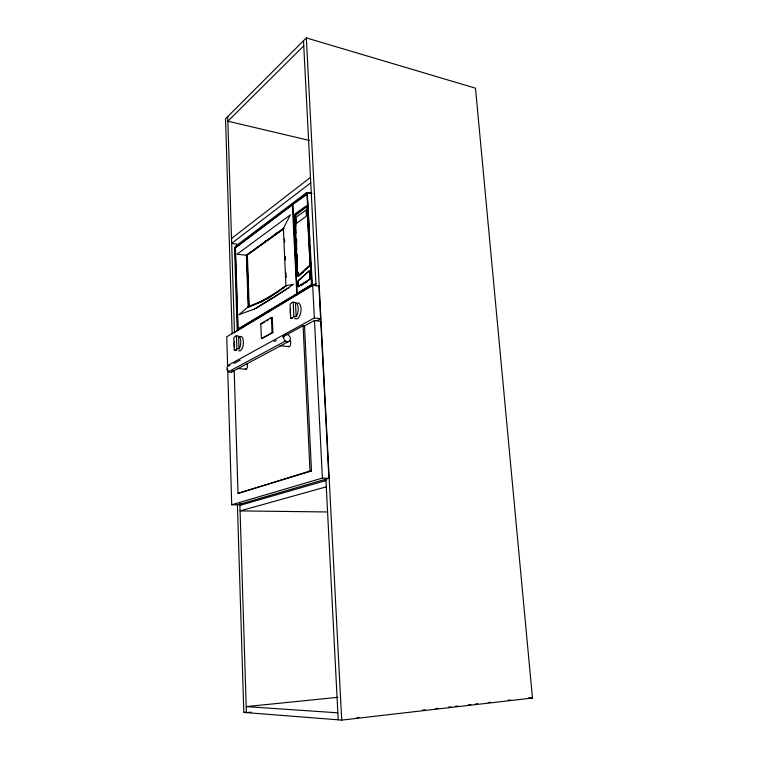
<?xml version="1.0" encoding="UTF-8"?>
<svg xmlns="http://www.w3.org/2000/svg" width="758" height="758" viewBox="0 0 758 758"><rect width="100%" height="100%" fill="white"/><g stroke="black" fill="none" stroke-linecap="round" stroke-linejoin="round"><path stroke-width="1.14" d="M310.259 263.812L309.103 266.456L298.472 276.12L297.155 275.893L294.303 215.575L295.336 213.661L306.526 205.731L307.293 207.152L310.107 263.528L309.634 265.717M292.673 204.669L235.463 247.809L238.088 329.218L296.814 293.867L237.794 329.19L235.179 247.762L292.361 204.613L296.871 294.9M307.265 206.744L306.185 206.754L295.734 214.41L295.004 215.727L297.638 274.519L298.851 275.713L297.818 275.277M311.481 277.276L311.746 284.771L296.814 293.64L311.481 284.591L306.943 193.821L292.673 204.385L292.616 203.172L306.734 192.513L311.614 193.281M311.415 286.145L312.277 283.966L307.198 192.38M298.235 275.609L309.264 265.84L309.908 264.561L310.534 264.665M295.62 215.85L295.914 215.054L295.298 214.94M246.985 255.285L248.785 306.876L248.198 306.791L246.397 255.19L283.388 228.376L290.38 214.846L237.017 254.262L246.985 255.285L283.994 228.49M236.856 348.851L235.567 350.253L234.25 350.338L233.852 337.509L235.975 335.822L238.912 336.306A7.362 3.193 -84 0 1 240.76 341.498A7.362 3.193 -84 0 1 239.31 348.595L236.856 348.851L236.449 335.965M293.858 316.361L292.304 317.981L290.693 318.161L290.068 304.147L292.645 302.148L295.904 302.669A8.12 3.875 -82.8 0 1 298.207 308.222A8.12 3.875 -82.8 0 1 296.52 316.105L296.132 316.654L293.858 316.361L293.223 302.271M235.35 247.544L234.563 248.416L237.159 329.37L237.936 330.365M237.396 504.307L243.811 712.425L341.716 720.1L532.467 698.023L475.484 88.184L306.346 37.9L225.533 118.807L232.156 334.022M303.759 45.859L227.855 121.204L309.33 140.429M303.882 271.042L298.519 275.656L297.809 272.198M305.502 269.573L309.548 265.887M300.168 274.775L303.408 271.828M308.269 267.413L310.278 265.404L309.652 265.309M248.198 306.819L238.988 314.655L254.868 308.866L273.117 297.922M231.531 238.514L310.477 177.381M310.761 182.849L231.683 243.375L238.666 244.54M288.807 341.451L289.452 340.958A3.809 3.184 61.1 0 0 289.224 335.794A3.809 3.184 61.1 0 0 284.506 335.254A3.809 3.184 61.1 0 0 284.733 340.418L285.444 341.062A3.809 3.184 61.1 0 0 288.789 341.46L231.645 371.951L232.261 371.486A3.458 3.013 59.9 0 0 232.744 370.842M292.673 204.385L307.312 194.143M264.542 241.83L266.428 240.457M273.989 234.971L276.822 232.914M249.202 307.36L248.615 307.284L246.795 255.076L283.824 228.783M274.036 297.344L293.554 284.326L285.908 285.671A443.62 166.561 -74.8 0 1 269.431 296.804L259.568 302.167L248.198 306.791M254.868 308.866L288.675 287.86M298.339 286.732L309.956 279.38L310.05 271.677L309.435 270.568L298.008 280.792L298.121 286.761M301.447 285.387L303.304 284.25M305.161 283.122L307.009 281.985M234.478 332.449L315.897 283.445M297.155 275.893L298.102 275.325M260.799 323.732L271.449 317.45L272.274 317.555L272.88 332.459L262.173 338.485L261.358 338.39L260.799 323.732L261.614 323.827M262.59 323.259L264.523 322.122M266.465 320.985L268.398 319.838M270.341 318.701L272.274 317.555M266.484 299.268L270.047 297.25M261.358 338.39L272.88 332.459M314.343 317.943L227.599 365.583L226.756 336.789L312.684 285.027L314.343 317.943L320.643 318.758L318.947 285.956L312.192 284.847M233.985 363.518L240.172 360.135M274.216 341.526L276.282 340.399M282.469 337.016L303.105 325.741L304.526 325.912L314.466 320.492L320.776 321.297L328.906 478.289L237.614 504.856L231.711 504.762L227.703 368.994M316.692 320.899L320.643 318.758M229.882 365.593A3.458 3.013 59.9 0 0 227.845 371.079L228.499 371.666L285.444 341.062M261.103 302.101L264.703 300.272M250.074 306.166C263.054 301.381 274.87 293.933 285.908 285.671L283.388 228.376M250.661 306.241L260.212 302.196L270.038 296.89A443.449 166.684 -74.8 0 0 274.538 294.113M310.183 271.355L308.923 271.156L298.15 281.029L298.131 286.268L299.599 286.524M234.203 370.596L238.012 493.382L310.013 470.974L311.481 471.031L304.526 325.912M311.481 471.031L238.012 493.382M231.711 504.762L322.396 478.08L328.906 478.289M239.898 505.387L325.968 480.525M326.291 486.844L240.068 510.901L327.674 511.963M298.216 286.363L309.823 279.115L309.359 270.994M356.952 717.665L359.339 717.39M422.765 710.075L425.115 709.801M435.679 708.588L438.029 708.313M448.603 707.091L450.953 706.826M455.406 706.304L457.993 706.011M468.302 704.826L470.917 704.523M475.332 704.011L477.682 703.737M488.228 702.524L490.578 702.259M508.154 700.231L510.504 699.956M251.097 712.141L246.397 712.634L239.831 503.321M243.811 712.425L246.161 712.179M337.793 697.322L246.208 706.608L337.841 712.823M528.468 697.881L532.467 698.023M237.377 368.464L245.895 369.269M234.25 350.338L236.373 350.566M280.015 345.676L288.94 346.662M290.693 318.161L292.55 318.36M235.463 247.809L234.563 248.416L235.236 246.492L292.304 203.409L292.361 204.613M295.004 215.727L306.469 206.811L307.293 207L306.649 206.621M307.559 192.684L311.983 193.593M307.009 206.943L309.975 263.775M306.346 37.9L341.716 720.1M303.503 40.752L316.048 286.401M325.883 478.904L338.201 719.825M324.756 479.501L324.831 480.856M314.466 320.492L322.396 478.08M307.663 201.164L308.136 210.534M308.43 216.39L308.894 225.751M309.188 231.607L309.662 240.978M309.956 246.833L310.42 256.195M310.714 262.05L311.187 271.421M307.795 207.749L308.023 212.429M308.553 222.947L308.724 226.462M309.311 238.145L309.491 241.66M310.079 253.352L310.249 256.858M307.454 207.683L307.691 212.363M308.212 222.89L308.449 227.561M308.98 238.088L309.15 241.594M309.738 253.295L309.908 256.801M303.105 325.741L310.013 470.974M295.866 223.781L295.98 226.149M296.586 239.149L296.757 242.702M297.316 254.517L297.534 259.245M298.15 272.255L298.254 274.614M295.535 223.724L295.98 233.18M296.255 239.092L296.757 249.733M297.032 255.645L297.534 266.285M292.976 204.442L297.127 293.678M296.501 293.829L296.558 295.089M295.487 302.584L296.132 316.654M284.458 238.997L284.61 242.503M285.226 256.526L285.378 260.022M285.946 272.88L286.154 277.551M271.449 317.45L272.046 332.355M247.373 255.171L249.155 306.204M238.581 336.201L238.997 349.078M240.722 503.947L240.76 505.141M227.713 116.618L234.497 333.027M286.515 285.728A443.449 166.684 -74.8 0 1 280.839 289.878M279.039 291.138A443.449 166.684 -74.8 0 1 275.448 293.526M231.635 371.96A3.458 3.013 59.9 0 1 228.509 371.676M239.898 336.618A7.343 3.212 -84 0 1 243.375 343.687A7.343 3.212 -84 0 1 238.694 350.727M297.733 302.849A8.101 3.885 -82.8 0 1 300.689 312.779A8.101 3.885 -82.8 0 1 294.502 317.953M236.041 350.452A7.362 3.193 -84 0 1 235.34 349.713M234.402 347.031A7.362 3.193 -84 0 1 234.554 341.498M290.513 314.722A8.12 3.875 -82.8 0 1 290.646 308.658M246.738 363.423A2.994 1.327 -84.6 0 1 247.279 367.478A2.994 1.327 -84.6 0 1 245.26 368.833M289.878 340.361A3.221 1.535 -83.8 0 1 290.541 344.691A3.221 1.535 -83.8 0 1 288.211 346.226M306.099 210.013L296.236 217.186L296.52 223.297L306.412 216.201L306.099 210.013"/></g></svg>
